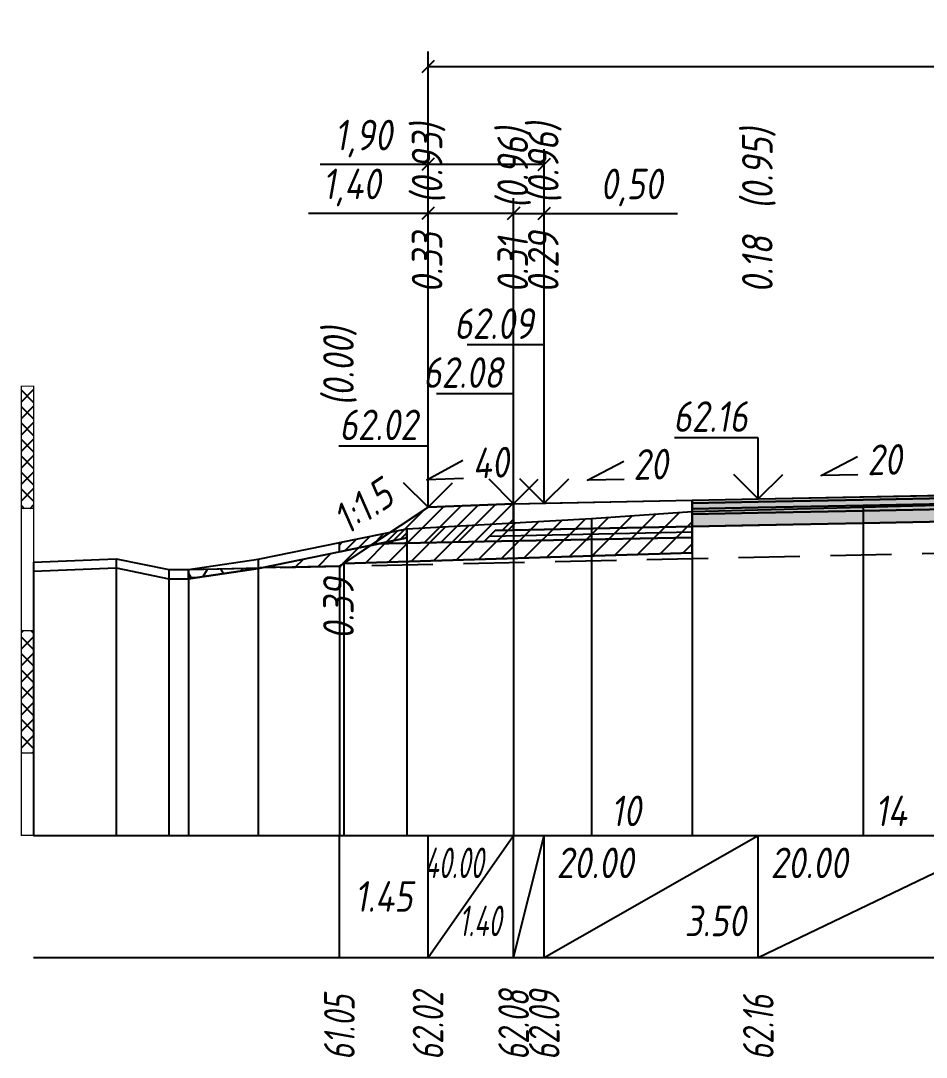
# Model space of a CAD drawing. Extents: x -717 to 1451, y -133302 to 233.
# Drawn here: x 78.9 to 153, y -48484.2 to -48399.4 of the extents above; entities that cross this region are included whole.
import ezdxf
from ezdxf.enums import TextEntityAlignment as Align

# ---------------------------------------------------------------- set-up
doc = ezdxf.new("R2010")
doc.units = 0
doc.linetypes.add('штриховая', pattern=[0.75, 0.5, -0.25])
for name, color, linetype in [('Интерполированный поперечник', 2, 'Continuous'), ('Код_514', 1, 'Continuous'), ('Контур_0', 7, 'Continuous'), ('Контур_2521', 7, 'Continuous'), ('Контур_2564', 7, 'Continuous'), ('Контур_2660', 7, 'Continuous'), ('Контур_2665', 7, 'Continuous'), ('Контур_400', 7, 'Continuous'), ('Контур_508', 7, 'Continuous'), ('Контур_512', 7, 'Continuous'), ('Контур_513', 7, 'Continuous'), ('Контур_818', 7, 'Continuous'), ('Красный поперечник', 1, 'Continuous'), ('Линейка абсолютных высот', 7, 'Continuous'), ('Объём_2501', 7, 'Continuous'), ('Объём_2564', 7, 'Continuous'), ('Объём_2650', 7, 'Continuous'), ('Объём_2660', 7, 'Continuous'), ('Объём_2661', 7, 'Continuous'), ('Объём_2665', 7, 'Continuous'), ('Объём_2666', 7, 'Continuous'), ('Объём_2667', 7, 'Continuous'), ('Объём_2668', 7, 'Continuous'), ('Объём_2669', 7, 'Continuous'), ('Объём_2675', 7, 'Continuous'), ('Объём_2753', 7, 'Continuous'), ('Откосы', 7, 'Continuous'), ('Отметки покрытия', 7, 'Continuous'), ('Рабочие отметки', 7, 'Continuous'), ('Рабочие отметки доп.', 7, 'Continuous'), ('Слои выравнивания', 7, 'Continuous'), ('Таблица', 7, 'Continuous'), ('Уклоны проезжей части', 7, 'Continuous'), ('Черный поперечник', 3, 'Continuous')]:
    doc.layers.add(name, color=color, linetype=linetype)
for name, color, linetype, true_color in [('Контур_2540', 2, 'Continuous', 0xffff00), ('Контур_2560', 2, 'Continuous', 0xffff00), ('Контур_2561', 7, 'Continuous', 0xff8040), ('Контур_2562', 3, 'Continuous', 0x00ff00), ('Контур_2563', 7, 'Continuous', 0xff8000), ('Контур_2570', 7, 'Continuous', 0x80ff00), ('Контур_2725', 7, 'Continuous', 0x323232), ('Контур_2736', 4, 'Continuous', 0x00ffff), ('Контур_2737', 4, 'Continuous', 0x00ffff), ('Контур_2738', 4, 'Continuous', 0x00ffff), ('Контур_2739', 4, 'Continuous', 0x00ffff), ('Контур_2741', 4, 'Continuous', 0x00ffff), ('Контур_2742', 4, 'Continuous', 0x00ffff), ('Контур_2743', 4, 'Continuous', 0x00ffff), ('Контур_2744', 7, 'Continuous', 0xa4ffff), ('Контур_2745', 7, 'Continuous', 0xa4ffff), ('Контур_2747', 4, 'Continuous', 0x00ffff), ('Контур_2748', 4, 'Continuous', 0x00ffff), ('Контур_2749', 4, 'Continuous', 0x00ffff), ('Контур_2750', 4, 'Continuous', 0x00ffff), ('Контур_2751', 4, 'Continuous', 0x00ffff), ('Контур_2752', 4, 'Continuous', 0x00ffff), ('Контур_2760', 7, 'Continuous', 0x323232), ('Контур_2761', 7, 'Continuous', 0x323232), ('Контур_2762', 7, 'Continuous', 0x323232), ('Контур_2763', 7, 'Continuous', 0x323232), ('Контур_402', 7, 'Continuous', 0xff6464), ('Контур_703', 4, 'Continuous', 0x00ffff), ('Контур_705', 4, 'Continuous', 0x00ffff), ('Контур_707', 4, 'Continuous', 0x00ffff), ('Контур_720', 131, 'Continuous', 0xaaffff), ('Объём_2500', 7, 'Continuous', 0xc0c0c0), ('Объём_2520', 7, 'Continuous', 0x80ffff), ('Объём_2540', 2, 'Continuous', 0xffff00), ('Объём_2560', 2, 'Continuous', 0xffff00), ('Объём_2561', 7, 'Continuous', 0xff8040), ('Объём_2562', 3, 'Continuous', 0x00ff00), ('Объём_2563', 7, 'Continuous', 0xff8000), ('Объём_2570', 7, 'Continuous', 0x80ff00), ('Объём_2600', 7, 'Continuous', 0x808000), ('Объём_2746', 2, 'Continuous', 0xffff00)]:
    doc.layers.add(name, color=color, linetype=linetype, true_color=true_color)
doc.styles.get("Standard").update_dxf_attribs({"font": 'txt', "height": 2.5})
doc.styles.add('М', font='romand.shx', dxfattribs={"width": 0.8, "oblique": 10, "height": 2.5})
doc.dimstyles.new('ISO-25', dxfattribs={"dimtxt": 2.5, "dimasz": 2.5, "dimexe": 1.25, "dimexo": 0.625, "dimtad": 1, "dimtxsty": 'Standard', "dimcen": 2.5, "dimadec": 0, "dimazin": 0, "dimtfac": 1, "dimtmove": 0, "dimatfit": 3, "dimfxl": 1, "dimarcsym": 0})
pattern_1 = [(45.0000013, (0, 0), (-0.67351924, 0.673519211), []), (135.0000003, (0, 0), (-0.673519222, -0.67351923), [])]

# ---------------------------------------------------------------- blocks, each defined once
blk = doc.blocks.new('_Oblique')
at = {"color": 0, "linetype": 'ByBlock', "lineweight": -2}
blk.add_line((-0.5, -0.5), (0.5, 0.5), dxfattribs=at)
blk = doc.blocks.new('*D1147')
at = {"color": 0, "lineweight": -2, "transparency": 16777216}
for p, q in [((112.247, -48438.599), (112.247, -48413.879)), ((119.247, -48438.319), (119.247, -48413.879)), ((112.247, -48415.129), (102.469, -48415.129)), ((119.247, -48415.129), (112.247, -48415.129))]:
    blk.add_line(p, q, dxfattribs=at)
at = {"layer": 'Defpoints', "color": 0, "transparency": 16777216}
for p in [(119.247, -48415.129), (119.247, -48438.944), (112.247, -48439.224)]:
    blk.add_point(p, dxfattribs=at)
at = {"color": 0, "lineweight": -2, "transparency": 16777216, "rotation": 180}
blk.add_blockref('_Oblique', (112.247, -48415.129), dxfattribs=at)
at = {"color": 0, "lineweight": -2, "transparency": 16777216}
blk.add_blockref('_Oblique', (119.247, -48415.129), dxfattribs=at)
at = {"color": 0, "transparency": 16777216, "insert": (106.01, -48413.016), "char_height": 2.5, "width": 8.75, "attachment_point": 5, "style": 'М'}
blk.add_mtext('1,40', dxfattribs=at)
blk = doc.blocks.new('*D1149')
at = {"color": 0, "lineweight": -2, "transparency": 16777216}
for p, q in [((119.247, -48438.319), (119.247, -48413.879)), ((121.747, -48438.269), (121.747, -48413.879)), ((119.247, -48415.129), (121.747, -48415.129)), ((121.747, -48415.129), (132.642, -48415.129))]:
    blk.add_line(p, q, dxfattribs=at)
at = {"layer": 'Defpoints', "color": 0, "transparency": 16777216}
for p in [(121.747, -48415.129), (119.247, -48438.944), (121.747, -48438.894)]:
    blk.add_point(p, dxfattribs=at)
at = {"color": 0, "lineweight": -2, "transparency": 16777216, "rotation": 180}
blk.add_blockref('_Oblique', (119.247, -48415.129), dxfattribs=at)
at = {"color": 0, "lineweight": -2, "transparency": 16777216}
blk.add_blockref('_Oblique', (121.747, -48415.129), dxfattribs=at)
at = {"color": 0, "transparency": 16777216, "insert": (128.881, -48413.016), "char_height": 2.5, "width": 9.16667, "attachment_point": 5, "style": 'М'}
blk.add_mtext('0,50', dxfattribs=at)
blk = doc.blocks.new('*D1152')
at = {"color": 0, "lineweight": -2, "transparency": 16777216}
for p, q in [((112.247, -48438.599), (112.247, -48409.879)), ((121.747, -48438.269), (121.747, -48409.879)), ((112.247, -48411.129), (103.424, -48411.129)), ((121.747, -48411.129), (112.247, -48411.129))]:
    blk.add_line(p, q, dxfattribs=at)
at = {"layer": 'Defpoints', "color": 0, "transparency": 16777216}
for p in [(121.747, -48411.129), (121.747, -48438.894), (112.247, -48439.224)]:
    blk.add_point(p, dxfattribs=at)
at = {"color": 0, "lineweight": -2, "transparency": 16777216, "rotation": 180}
blk.add_blockref('_Oblique', (112.247, -48411.129), dxfattribs=at)
at = {"color": 0, "lineweight": -2, "transparency": 16777216}
blk.add_blockref('_Oblique', (121.747, -48411.129), dxfattribs=at)
at = {"color": 0, "transparency": 16777216, "insert": (106.964, -48409.016), "char_height": 2.5, "width": 8.75, "attachment_point": 5, "style": 'М'}
blk.add_mtext('1,90', dxfattribs=at)
blk = doc.blocks.new('*D1153')
at = {"color": 0, "lineweight": -2, "transparency": 16777216}
for p, q in [((112.247, -48438.599), (112.247, -48401.879)), ((207.747, -48438.599), (207.747, -48401.879)), ((112.247, -48403.129), (207.747, -48403.129))]:
    blk.add_line(p, q, dxfattribs=at)
at = {"layer": 'Defpoints', "color": 0, "transparency": 16777216}
for p in [(207.747, -48403.129), (112.247, -48439.224), (207.747, -48439.224)]:
    blk.add_point(p, dxfattribs=at)
at = {"color": 0, "lineweight": -2, "transparency": 16777216, "rotation": 180}
blk.add_blockref('_Oblique', (112.247, -48403.129), dxfattribs=at)
at = {"color": 0, "lineweight": -2, "transparency": 16777216}
blk.add_blockref('_Oblique', (207.747, -48403.129), dxfattribs=at)
at = {"color": 0, "transparency": 16777216, "insert": (159.997, -48401.016), "char_height": 2.5, "width": 10.41667, "attachment_point": 5, "style": 'М'}
blk.add_mtext('19,10', dxfattribs=at)

msp = doc.modelspace()

# ---------------------------------------------------------------- hatches: boundary and pattern name
at = {"layer": 'Линейка абсолютных высот'}
h = msp.add_hatch(dxfattribs=at)
h.set_pattern_fill('ANSI37', scale=0.3, style=0)
h.set_pattern_definition(pattern_1)
h.paths.add_polyline_path([(80, -48439.263), (80, -48429.263), (79, -48429.263), (79, -48439.263)])
h = msp.add_hatch(dxfattribs=at)
h.set_pattern_fill('ANSI37', scale=0.3, style=0)
h.set_pattern_definition(pattern_1)
h.paths.add_polyline_path([(80, -48459.263), (80, -48449.263), (79, -48449.263), (79, -48459.263)])
at = {"layer": 'Объём_2563'}
h = msp.add_hatch(dxfattribs=at)
h.set_pattern_fill('ANSI31', color=256, scale=0.3)
h.paths.add_polyline_path([(112.247, -48439.162), (119.247, -48438.882), (119.247, -48441.032), (117.747, -48441.062), (116.829, -48441.98), (107.747, -48442.162)])
at = {"layer": 'Объём_2570'}
h = msp.add_hatch(dxfattribs=at)
h.set_pattern_fill('ANSI31', color=256, scale=0.2)
h.paths.add_polyline_path([(110.507, -48441.681), (105, -48442.811), (105, -48442.061), (110.507, -48440.931)])
at = {"layer": 'Объём_2600'}
h = msp.add_hatch(dxfattribs=at)
h.set_pattern_fill('ANSI31', color=6, scale=0.4)
h.paths.add_polyline_path([(125.608, -48440.084), (133.851, -48439.51), (133.851, -48442.901), (105.356, -48443.756), (105, -48443.993), (98.552, -48444.134), (110.507, -48441.681), (110.507, -48440.931)])
h = msp.add_hatch(dxfattribs=at)
h.set_pattern_fill('HONEY', color=5, scale=0.3)
h.paths.add_polyline_path([(98.371, -48444.171), (92.653, -48445.013), (92.653, -48444.263), (98.552, -48444.134)])
at = {"layer": 'Слои выравнивания'}
for color, points in [(2, [(133.851, -48438.59), (139.247, -48438.482), (147.824, -48438.31), (155.939, -48438.148), (159.997, -48438.067), (159.997, -48438.317), (155.939, -48438.398), (147.824, -48438.56), (139.247, -48438.732), (133.851, -48438.84)]), (3, [(133.851, -48438.84), (139.247, -48438.732), (147.824, -48438.56), (155.939, -48438.398), (159.997, -48438.317), (159.997, -48438.767), (155.939, -48438.848), (147.824, -48439.01), (139.247, -48439.182), (133.851, -48439.29)]), (4, [(133.851, -48439.29), (139.247, -48439.182), (147.824, -48439.01), (155.939, -48438.848), (159.997, -48438.767), (159.997, -48439.217), (155.939, -48439.298), (147.824, -48439.46), (139.247, -48439.632), (133.851, -48439.74)]), (5, [(133.851, -48439.74), (139.247, -48439.632), (147.824, -48439.46), (155.939, -48439.298), (159.997, -48439.217), (159.997, -48440.217), (155.939, -48440.298), (147.824, -48440.46), (139.247, -48440.632), (133.851, -48440.74)])]:
    msp.add_hatch(color=color, dxfattribs=at).paths.add_polyline_path(points)

# ---------------------------------------------------------------- linework, layer by layer
at = {"layer": 'Интерполированный поперечник', "linetype": 'штриховая', "ltscale": 10, "flags": 128}
msp.add_lwpolyline([(92.653, -48444.263), (208.944, -48441.72)], dxfattribs=at)
at = {"layer": 'Код_514'}
for p, q in [((105, -48476), (105, -48466)), ((112.247, -48476), (112.247, -48466)), ((112.247, -48476), (119.247, -48466)), ((119.247, -48476), (119.247, -48466)), ((119.247, -48476), (121.747, -48466)), ((121.747, -48476), (121.747, -48466)), ((121.747, -48476), (139.247, -48466)), ((139.247, -48476), (139.247, -48466)), ((139.247, -48476), (159.997, -48466))]:
    msp.add_line(p, q, dxfattribs=at)
at = {"layer": 'Контур_0', "flags": 128}
for points in [[(121.747, -48440.982), (119.247, -48441.032), (119.247, -48438.882), (133.851, -48438.59), (133.851, -48440.74), (121.747, -48440.982), (121.747, -48440.982)], [(112.247, -48439.162), (105, -48443.993), (105, -48443.993), (105, -48443.993), (105, -48443.993), (105, -48443.993), (105, -48443.993), (105, -48443.993), (105, -48443.993), (105, -48443.993), (105, -48443.993), (105, -48443.993), (105, -48443.993), (105, -48443.993), (105, -48443.993), (105, -48443.993)], [(112.247, -48439.162), (105, -48443.993), (105, -48443.993), (105, -48443.993), (105, -48443.993), (105, -48443.993), (105, -48443.993), (105, -48443.993), (105, -48443.993), (105, -48443.993), (105, -48443.993), (105, -48443.993), (105, -48443.993), (105, -48443.993), (105, -48443.993), (105, -48443.993), (105, -48443.993), (105, -48443.993), (105, -48443.993), (105, -48443.993), (105, -48443.993), (105, -48443.993), (105, -48443.993), (105, -48443.993), (105, -48443.993), (105, -48443.993), (105, -48443.993), (105, -48443.993), (105, -48443.993), (105, -48443.993)], [(107.747, -48442.162), (116.829, -48441.98), (117.747, -48441.062), (119.247, -48441.032)], [(117.747, -48441.062), (133.851, -48440.74), (133.851, -48441.64), (116.829, -48441.98), (117.747, -48441.062), (117.747, -48441.062)]]:
    msp.add_lwpolyline(points, dxfattribs=at)
at = {"layer": 'Контур_2521', "color": 250, "flags": 128}
msp.add_lwpolyline([(117.288, -48441.521), (133.851, -48441.19)], dxfattribs=at)
at = {"layer": 'Контур_2540', "flags": 128}
msp.add_lwpolyline([(116.829, -48441.98), (133.851, -48441.64), (133.851, -48442.901), (105.356, -48443.756), (107.747, -48442.162), (116.829, -48441.98), (116.829, -48441.98)], dxfattribs=at)
at = {"layer": 'Контур_2560', "flags": 128}
msp.add_lwpolyline([(112.247, -48439.162), (112.247, -48439.162), (112.247, -48439.162), (119.247, -48438.882)], dxfattribs=at)
at = {"layer": 'Контур_2561', "flags": 128}
msp.add_lwpolyline([(119.247, -48438.882), (119.247, -48438.882), (112.247, -48439.162), (112.247, -48439.162), (119.247, -48438.882)], dxfattribs=at)
at = {"layer": 'Контур_2562', "flags": 128}
msp.add_lwpolyline([(112.247, -48439.162), (112.247, -48439.162), (112.247, -48439.162), (112.247, -48439.162), (112.247, -48439.162)], dxfattribs=at)
at = {"layer": 'Контур_2563', "flags": 128}
msp.add_lwpolyline([(112.247, -48439.162), (119.247, -48438.882), (119.247, -48441.032), (117.747, -48441.062), (116.829, -48441.98), (107.747, -48442.162), (112.247, -48439.162), (112.247, -48439.162)], dxfattribs=at)
at = {"layer": 'Контур_2564', "flags": 128}
msp.add_lwpolyline([(112.247, -48439.162), (119.247, -48438.882)], dxfattribs=at)
at = {"layer": 'Контур_2570', "flags": 128}
msp.add_lwpolyline([(80, -48444.407), (86.739, -48444.129), (91.067, -48445.015), (92.653, -48445.013), (92.653, -48445.013), (98.371, -48444.171), (110.507, -48441.681), (110.507, -48440.931), (125.608, -48440.084), (133.851, -48439.51), (147.824, -48439.173), (155.939, -48438.953), (159.997, -48438.993), (164.032, -48439.033), (179.291, -48439.218), (187.068, -48439.614), (201.839, -48440.714), (201.839, -48441.464), (206.171, -48442.095), (208.944, -48442.47), (208.944, -48442.47), (217.012, -48442.093), (251.57, -48440.005), (252.985, -48439.992)], dxfattribs=at)
at = {"layer": 'Контур_2660', "flags": 128}
msp.add_lwpolyline([(105.356, -48443.756), (133.851, -48442.901)], dxfattribs=at)
at = {"layer": 'Контур_2665', "flags": 128}
msp.add_lwpolyline([(112.247, -48439.162), (112.247, -48439.162)], dxfattribs=at)
at = {"layer": 'Контур_2725', "flags": 128}
msp.add_lwpolyline([(133.851, -48440.74), (139.247, -48440.632), (147.824, -48440.46), (155.939, -48440.298), (159.997, -48440.217), (164.032, -48440.297), (179.291, -48440.603)], dxfattribs=at)
at = {"layer": 'Контур_2736', "flags": 128}
msp.add_lwpolyline([(112.247, -48439.162), (105, -48443.993)], dxfattribs=at)
at = {"layer": 'Контур_2737', "flags": 128}
msp.add_lwpolyline([(105, -48443.993), (105, -48443.993)], dxfattribs=at)
at = {"layer": 'Контур_2738', "flags": 128}
msp.add_lwpolyline([(105, -48443.993), (105, -48443.993)], dxfattribs=at)
at = {"layer": 'Контур_2739', "flags": 128}
msp.add_lwpolyline([(105, -48443.993), (105, -48443.993)], dxfattribs=at)
at = {"layer": 'Контур_2741', "flags": 128}
msp.add_lwpolyline([(105, -48443.993), (105, -48443.993)], dxfattribs=at)
at = {"layer": 'Контур_2742', "flags": 128}
msp.add_lwpolyline([(105, -48443.993), (105, -48443.993)], dxfattribs=at)
at = {"layer": 'Контур_2743', "flags": 128}
msp.add_lwpolyline([(105, -48443.993), (105, -48443.993)], dxfattribs=at)
at = {"layer": 'Контур_2744', "flags": 128}
msp.add_lwpolyline([(105, -48443.993), (105, -48443.993)], dxfattribs=at)
msp.add_lwpolyline([(105, -48443.993), (105, -48443.993)], dxfattribs=at)
msp.add_lwpolyline([(105, -48443.993), (105, -48443.993)], dxfattribs=at)
msp.add_lwpolyline([(105, -48443.993), (105, -48443.993)], dxfattribs=at)
msp.add_lwpolyline([(105, -48443.993), (105, -48443.993)], dxfattribs=at)
msp.add_lwpolyline([(105, -48443.993), (105, -48443.993)], dxfattribs=at)
at = {"layer": 'Контур_2745', "flags": 128}
msp.add_lwpolyline([(105, -48443.993), (105, -48443.993)], dxfattribs=at)
msp.add_lwpolyline([(105, -48443.993), (105, -48443.993)], dxfattribs=at)
msp.add_lwpolyline([(105, -48443.993), (105, -48443.993)], dxfattribs=at)
msp.add_lwpolyline([(105, -48443.993), (105, -48443.993)], dxfattribs=at)
msp.add_lwpolyline([(105, -48443.993), (105, -48443.993)], dxfattribs=at)
msp.add_lwpolyline([(105, -48443.993), (105, -48443.993)], dxfattribs=at)
at = {"layer": 'Контур_2747', "flags": 128}
msp.add_lwpolyline([(105, -48443.993), (105, -48443.993)], dxfattribs=at)
at = {"layer": 'Контур_2748', "flags": 128}
msp.add_lwpolyline([(105, -48443.993), (105, -48443.993)], dxfattribs=at)
at = {"layer": 'Контур_2749', "flags": 128}
msp.add_lwpolyline([(105, -48443.993), (105, -48443.993)], dxfattribs=at)
at = {"layer": 'Контур_2750', "flags": 128}
msp.add_lwpolyline([(105, -48443.993), (105, -48443.993)], dxfattribs=at)
at = {"layer": 'Контур_2751', "flags": 128}
msp.add_lwpolyline([(105, -48443.993), (105, -48443.993)], dxfattribs=at)
at = {"layer": 'Контур_2752', "flags": 128}
msp.add_lwpolyline([(105, -48443.993), (105, -48443.993)], dxfattribs=at)
at = {"layer": 'Контур_2760', "flags": 128}
msp.add_lwpolyline([(133.851, -48438.59), (139.247, -48438.482), (147.824, -48438.31), (155.939, -48438.148), (159.997, -48438.067), (164.032, -48438.147), (179.291, -48438.453)], dxfattribs=at)
at = {"layer": 'Контур_2761', "flags": 128}
msp.add_lwpolyline([(133.851, -48438.84), (139.247, -48438.732), (147.824, -48438.56), (155.939, -48438.398), (159.997, -48438.317), (164.032, -48438.397), (179.291, -48438.703)], dxfattribs=at)
at = {"layer": 'Контур_2762', "flags": 128}
msp.add_lwpolyline([(133.851, -48439.29), (139.247, -48439.182), (147.824, -48439.01), (155.939, -48438.848), (159.997, -48438.767), (164.032, -48438.847), (179.291, -48439.153)], dxfattribs=at)
at = {"layer": 'Контур_2763', "flags": 128}
msp.add_lwpolyline([(133.851, -48439.74), (139.247, -48439.632), (147.824, -48439.46), (155.939, -48439.298), (159.997, -48439.217), (164.032, -48439.297), (179.291, -48439.603)], dxfattribs=at)
at = {"layer": 'Контур_400', "flags": 128}
msp.add_lwpolyline([(119.247, -48438.882), (121.747, -48438.832), (121.747, -48438.832), (121.747, -48438.832), (121.747, -48438.832), (121.747, -48438.832), (121.747, -48438.832), (139.247, -48438.482), (159.997, -48438.067)], dxfattribs=at)
at = {"layer": 'Контур_402', "flags": 128}
msp.add_lwpolyline([(105.356, -48443.756), (133.851, -48442.901), (133.851, -48440.74), (159.997, -48440.217), (179.291, -48440.603), (179.291, -48442.696), (214.639, -48443.756)], dxfattribs=at)
at = {"layer": 'Контур_508', "flags": 128}
msp.add_lwpolyline([(105, -48443.993), (105.356, -48443.756), (133.851, -48442.901), (133.851, -48440.74), (159.997, -48440.217), (179.291, -48440.603), (179.291, -48442.696), (214.639, -48443.756), (218.005, -48446), (220.005, -48446), (227.985, -48440.68)], dxfattribs=at)
at = {"layer": 'Контур_512', "flags": 128}
msp.add_lwpolyline([(105, -48443.993), (105.356, -48443.756), (133.851, -48442.901)], dxfattribs=at)
at = {"layer": 'Контур_513', "flags": 128}
msp.add_lwpolyline([(105, -48443.993), (105.356, -48443.756), (133.851, -48442.901), (133.851, -48440.74), (159.997, -48440.217), (179.291, -48440.603), (179.291, -48442.696), (214.639, -48443.756), (218.005, -48446), (220.005, -48446), (227.985, -48440.68)], dxfattribs=at)
at = {"layer": 'Контур_703', "flags": 128}
for points in [[(112.247, -48439.162), (105, -48443.993)], [(105, -48443.993), (105, -48443.993)]]:
    msp.add_lwpolyline(points, dxfattribs=at)
at = {"layer": 'Контур_705', "flags": 128}
msp.add_lwpolyline([(105, -48443.993), (105, -48443.993)], dxfattribs=at)
at = {"layer": 'Контур_707', "flags": 128}
msp.add_lwpolyline([(105, -48443.993), (105, -48443.993)], dxfattribs=at)
at = {"layer": 'Контур_720', "flags": 128}
msp.add_lwpolyline([(105, -48443.993), (105, -48443.993)], dxfattribs=at)
at = {"layer": 'Контур_818', "flags": 128}
msp.add_lwpolyline([(105, -48442.811), (110.507, -48441.681), (110.507, -48440.931), (125.608, -48440.084), (133.851, -48439.51), (147.824, -48439.173), (155.939, -48438.953), (159.997, -48438.993), (164.032, -48439.033), (179.291, -48439.218), (187.068, -48439.614), (201.839, -48440.714), (201.839, -48441.464), (206.171, -48442.095), (208.944, -48442.47), (208.944, -48442.47), (217.012, -48442.093), (227.985, -48441.43)], dxfattribs=at)
at = {"layer": 'Красный поперечник'}
for p, q in [((139.247, -48438.482), (159.997, -48438.067)), ((112.247, -48439.162), (119.247, -48438.882)), ((119.247, -48438.882), (121.747, -48438.832)), ((121.747, -48438.832), (139.247, -48438.482)), ((105, -48443.993), (112.247, -48439.162)), ((133.851, -48442.901), (133.851, -48466)), ((105, -48443.993), (105, -48466)), ((105.356, -48443.756), (105.356, -48466))]:
    msp.add_line(p, q, dxfattribs=at)
at = {"layer": 'Линейка абсолютных высот', "color": 7, "const_width": 0.1, "flags": 128}
for points in [[(80, -48439.263), (80, -48429.263), (79, -48429.263), (79, -48439.263), (80, -48439.263)], [(80, -48449.263), (80, -48439.263), (79, -48439.263), (79, -48449.263), (80, -48449.263)], [(80, -48459.263), (80, -48449.263), (79, -48449.263), (79, -48459.263), (80, -48459.263)], [(80, -48466), (80, -48459.263), (79, -48459.263), (79, -48466), (80, -48466)]]:
    msp.add_lwpolyline(points, dxfattribs=at)
at = {"layer": 'Объём_2500', "flags": 128}
msp.add_lwpolyline([(121.747, -48440.982), (119.247, -48441.032), (119.247, -48438.882), (133.851, -48438.59), (133.851, -48440.74), (121.747, -48440.982), (121.747, -48440.982)], dxfattribs=at)
at = {"layer": 'Объём_2501', "flags": 128}
msp.add_lwpolyline([(119.247, -48438.882), (121.747, -48438.832), (121.747, -48438.832), (121.747, -48438.832), (121.747, -48438.832), (121.747, -48438.832), (121.747, -48438.832), (139.247, -48438.482), (159.997, -48438.067)], dxfattribs=at)
at = {"layer": 'Объём_2520', "color": 250, "flags": 128}
msp.add_lwpolyline([(117.747, -48441.062), (133.851, -48440.74), (133.851, -48441.64), (116.829, -48441.98), (117.747, -48441.062), (117.747, -48441.062)], dxfattribs=at)
at = {"layer": 'Объём_2540', "flags": 128}
msp.add_lwpolyline([(116.829, -48441.98), (133.851, -48441.64), (133.851, -48442.901), (105.356, -48443.756), (107.747, -48442.162), (116.829, -48441.98), (116.829, -48441.98)], dxfattribs=at)
at = {"layer": 'Объём_2560', "flags": 128}
msp.add_lwpolyline([(112.247, -48439.162), (112.247, -48439.162), (112.247, -48439.162), (119.247, -48438.882)], dxfattribs=at)
at = {"layer": 'Объём_2561', "flags": 128}
msp.add_lwpolyline([(119.247, -48438.882), (119.247, -48438.882), (112.247, -48439.162), (112.247, -48439.162), (119.247, -48438.882)], dxfattribs=at)
at = {"layer": 'Объём_2562', "flags": 128}
msp.add_lwpolyline([(112.247, -48439.162), (112.247, -48439.162), (112.247, -48439.162), (112.247, -48439.162), (112.247, -48439.162)], dxfattribs=at)
at = {"layer": 'Объём_2563', "color": 250, "flags": 128}
msp.add_lwpolyline([(112.247, -48439.162), (119.247, -48438.882), (119.247, -48441.032), (117.747, -48441.062), (116.829, -48441.98), (107.747, -48442.162), (112.247, -48439.162), (112.247, -48439.162)], dxfattribs=at)
at = {"layer": 'Объём_2564', "flags": 128}
msp.add_lwpolyline([(112.247, -48439.162), (119.247, -48438.882)], dxfattribs=at)
at = {"layer": 'Объём_2570', "flags": 128}
msp.add_lwpolyline([(110.507, -48441.681), (105, -48442.811), (105, -48442.061), (110.507, -48440.931), (110.507, -48441.681), (110.507, -48441.681)], dxfattribs=at)
at = {"layer": 'Объём_2600', "color": 5, "flags": 128}
msp.add_lwpolyline([(98.371, -48444.171), (92.653, -48445.013), (92.653, -48444.263), (98.552, -48444.134), (98.371, -48444.171), (98.371, -48444.171)], dxfattribs=at)
at = {"layer": 'Объём_2650', "color": 6, "flags": 128}
msp.add_lwpolyline([(125.608, -48440.084), (133.851, -48439.51), (133.851, -48442.901), (105.356, -48443.756), (105, -48443.993), (98.552, -48444.134), (110.507, -48441.681), (110.507, -48440.931), (125.608, -48440.084), (125.608, -48440.084)], dxfattribs=at)
at = {"layer": 'Объём_2660', "flags": 128}
msp.add_lwpolyline([(105.356, -48443.756), (133.851, -48442.901)], dxfattribs=at)
at = {"layer": 'Объём_2661', "flags": 128}
msp.add_lwpolyline([(112.247, -48439.162), (105, -48443.993)], dxfattribs=at)
at = {"layer": 'Объём_2665', "flags": 128}
msp.add_lwpolyline([(112.247, -48439.162), (112.247, -48439.162)], dxfattribs=at)
at = {"layer": 'Объём_2666', "flags": 128}
msp.add_lwpolyline([(112.247, -48439.162), (105, -48443.993)], dxfattribs=at)
at = {"layer": 'Объём_2667', "flags": 128}
msp.add_lwpolyline([(105, -48443.993), (105, -48443.993)], dxfattribs=at)
msp.add_lwpolyline([(105, -48443.993), (105, -48443.993)], dxfattribs=at)
at = {"layer": 'Объём_2668', "flags": 128}
msp.add_lwpolyline([(105, -48443.993), (105, -48443.993)], dxfattribs=at)
msp.add_lwpolyline([(105, -48443.993), (105, -48443.993)], dxfattribs=at)
at = {"layer": 'Объём_2669', "flags": 128}
msp.add_lwpolyline([(105, -48443.993), (105, -48443.993)], dxfattribs=at)
msp.add_lwpolyline([(105, -48443.993), (105, -48443.993)], dxfattribs=at)
at = {"layer": 'Объём_2675', "flags": 128}
msp.add_lwpolyline([(105, -48443.993), (105, -48443.993)], dxfattribs=at)
msp.add_lwpolyline([(105, -48443.993), (105, -48443.993)], dxfattribs=at)
msp.add_lwpolyline([(105, -48443.993), (105, -48443.993)], dxfattribs=at)
msp.add_lwpolyline([(105, -48443.993), (105, -48443.993)], dxfattribs=at)
msp.add_lwpolyline([(105, -48443.993), (105, -48443.993)], dxfattribs=at)
msp.add_lwpolyline([(105, -48443.993), (105, -48443.993)], dxfattribs=at)
msp.add_lwpolyline([(105, -48443.993), (105, -48443.993)], dxfattribs=at)
msp.add_lwpolyline([(105, -48443.993), (105, -48443.993)], dxfattribs=at)
msp.add_lwpolyline([(105, -48443.993), (105, -48443.993)], dxfattribs=at)
msp.add_lwpolyline([(105, -48443.993), (105, -48443.993)], dxfattribs=at)
msp.add_lwpolyline([(105, -48443.993), (105, -48443.993)], dxfattribs=at)
msp.add_lwpolyline([(105, -48443.993), (105, -48443.993)], dxfattribs=at)
at = {"layer": 'Объём_2746', "flags": 128}
msp.add_lwpolyline([(110.507, -48441.681), (110.507, -48440.931), (125.608, -48440.084), (133.851, -48439.51), (133.851, -48442.901), (105.356, -48443.756), (107.562, -48442.285), (110.507, -48441.681), (110.507, -48441.681)], dxfattribs=at)
at = {"layer": 'Объём_2753', "flags": 128}
msp.add_lwpolyline([(133.851, -48438.59), (133.851, -48438.59)], dxfattribs=at)
at = {"layer": 'Откосы', "color": 1, "flags": 128}
for points in [[(115.142, -48436.805), (112.144, -48436.925), (115.082, -48435.306)], [(128.271, -48436.89), (125.272, -48436.95), (128.241, -48435.39)], [(147.396, -48436.507), (144.397, -48436.567), (147.366, -48435.008)]]:
    msp.add_lwpolyline(points, dxfattribs=at)
at = {"layer": 'Отметки покрытия', "color": 1}
for p, q in [((121.747, -48425.882), (115.447, -48425.882)), ((121.747, -48438.832), (121.747, -48425.882)), ((119.247, -48429.882), (112.947, -48429.882)), ((119.247, -48438.882), (119.247, -48429.882)), ((139.247, -48433.482), (132.397, -48433.482)), ((139.247, -48438.482), (139.247, -48433.482)), ((112.247, -48434.162), (104.947, -48434.162)), ((112.247, -48439.162), (112.247, -48434.162)), ((139.247, -48438.482), (137.247, -48436.482)), ((139.247, -48438.482), (141.247, -48436.482)), ((112.247, -48439.162), (110.247, -48437.162)), ((112.247, -48439.162), (114.247, -48437.162)), ((119.247, -48438.882), (117.247, -48436.882)), ((119.247, -48438.882), (121.247, -48436.882)), ((121.747, -48438.832), (119.747, -48436.832)), ((121.747, -48438.832), (123.747, -48436.832))]:
    msp.add_line(p, q, dxfattribs=at)
at = {"layer": 'Слои выравнивания'}
for p, q in [((119.247, -48438.882), (119.247, -48466)), ((133.851, -48438.59), (133.851, -48466))]:
    msp.add_line(p, q, dxfattribs=at)
at = {"layer": 'Слои выравнивания', "color": 2, "flags": 128}
msp.add_lwpolyline([(133.851, -48438.59), (139.247, -48438.482), (147.824, -48438.31), (155.939, -48438.148), (159.997, -48438.067), (159.997, -48438.317), (155.939, -48438.398), (147.824, -48438.56), (139.247, -48438.732), (133.851, -48438.84)], close=True, dxfattribs=at)
at = {"layer": 'Слои выравнивания', "color": 3, "flags": 128}
msp.add_lwpolyline([(133.851, -48438.84), (139.247, -48438.732), (147.824, -48438.56), (155.939, -48438.398), (159.997, -48438.317), (159.997, -48438.767), (155.939, -48438.848), (147.824, -48439.01), (139.247, -48439.182), (133.851, -48439.29)], close=True, dxfattribs=at)
at = {"layer": 'Слои выравнивания', "color": 4, "flags": 128}
msp.add_lwpolyline([(133.851, -48439.29), (139.247, -48439.182), (147.824, -48439.01), (155.939, -48438.848), (159.997, -48438.767), (159.997, -48439.217), (155.939, -48439.298), (147.824, -48439.46), (139.247, -48439.632), (133.851, -48439.74)], close=True, dxfattribs=at)
at = {"layer": 'Слои выравнивания', "color": 5, "flags": 128}
msp.add_lwpolyline([(133.851, -48439.74), (139.247, -48439.632), (147.824, -48439.46), (155.939, -48439.298), (159.997, -48439.217), (159.997, -48440.217), (155.939, -48440.298), (147.824, -48440.46), (139.247, -48440.632), (133.851, -48440.74)], close=True, dxfattribs=at)
at = {"layer": 'Таблица'}
for p, q in [((80, -48466), (252.985, -48466)), ((80, -48476), (252.985, -48476))]:
    msp.add_line(p, q, dxfattribs=at)
at = {"layer": 'Черный поперечник', "color": 7}
for p, q in [((133.851, -48439.51), (133.851, -48466)), ((147.824, -48439.173), (147.824, -48466)), ((125.608, -48440.084), (125.608, -48466)), ((110.507, -48440.931), (110.507, -48466)), ((80, -48443.657), (80, -48466)), ((86.739, -48443.379), (86.739, -48466)), ((98.371, -48443.421), (98.371, -48466)), ((91.067, -48444.265), (91.067, -48466)), ((92.653, -48444.263), (92.653, -48466))]:
    msp.add_line(p, q, dxfattribs=at)
at = {"layer": 'Черный поперечник', "flags": 128}
msp.add_lwpolyline([(80, -48443.657), (86.739, -48443.379), (91.067, -48444.265), (92.653, -48444.263), (98.371, -48443.421), (110.507, -48440.931), (125.608, -48440.084), (133.851, -48439.51), (147.824, -48439.173), (155.939, -48438.953), (159.997, -48438.993), (164.032, -48439.033), (179.291, -48439.218), (187.068, -48439.614), (201.839, -48440.714), (206.171, -48441.345), (208.944, -48441.72), (217.012, -48441.343), (251.57, -48439.255), (252.985, -48439.242)], dxfattribs=at)

# ---------------------------------------------------------------- texts
at = {"layer": 'Код_514', "style": 'М', "oblique": 10}
for s, width, p in [('40.00', 0.6, (111.934, -48467)), ('20.00', 0.8, (122.747, -48467)), ('20.00', 0.8, (140.247, -48467))]:
    msp.add_text(s, height=2.5, dxfattribs=dict(at, width=width)).set_placement(p, align=Align.TOP_LEFT)
at = {"layer": 'Код_514', "style": 'М', "oblique": 10, "width": 0.8}
msp.add_text('1.45', height=2.5, dxfattribs=at).set_placement((108.624, -48471), align=Align.MIDDLE_CENTER)
at = {"layer": 'Код_514', "style": 'М', "oblique": 10}
for s, width, p in [('1.40', 0.6, (118.247, -48475)), ('3.50', 0.8, (138.247, -48475))]:
    msp.add_text(s, height=2.5, dxfattribs=dict(at, width=width)).set_placement(p, align=Align.BOTTOM_RIGHT)
at = {"layer": 'Код_514', "style": 'М', "oblique": 10, "width": 0.7}
for s, p in [('61.05', (105, -48484.382)), ('62.02', (112.247, -48484.382)), ('62.08', (119.247, -48484.382)), ('62.09', (121.747, -48484.382)), ('62.16', (139.247, -48484.382))]:
    msp.add_text(s, height=2.5, rotation=90, dxfattribs=at).set_placement(p, align=Align.MIDDLE_LEFT)
at = {"layer": 'Отметки покрытия', "color": 1, "style": 'М', "oblique": 10, "width": 0.8}
for s, p in [('62.09', (120.888, -48426.15)), ('62.08', (118.388, -48430.15)), ('62.16', (138.388, -48433.75)), ('62.02', (111.388, -48434.43))]:
    msp.add_text(s, height=2.5, dxfattribs=at).set_placement(p, align=Align.BOTTOM_RIGHT)
at = {"layer": 'Рабочие отметки', "color": 1, "style": 'М', "oblique": 10, "width": 0.8}
for s, p in [('0.33', (112.169, -48421.632)), ('0.31', (119.169, -48421.632)), ('0.29', (121.669, -48421.632)), ('0.18', (139.169, -48421.632))]:
    msp.add_text(s, height=2.5, rotation=90, dxfattribs=at).set_placement(p, align=Align.MIDDLE_LEFT)
msp.add_text('0.39', height=2.5, rotation=90, dxfattribs=at).set_placement((104.922, -48444.924), align=Align.MIDDLE_RIGHT)
at = {"layer": 'Рабочие отметки доп.', "color": 1, "style": 'М', "oblique": 10, "width": 0.8}
for s, p in [('(0.93)', (112.169, -48414.332)), ('(0.96)', (121.669, -48414.332)), ('(0.96)', (119.169, -48414.732)), ('(0.95)', (139.169, -48414.782)), ('(0.00)', (104.922, -48430.872))]:
    msp.add_text(s, height=2.5, rotation=90, dxfattribs=at).set_placement(p, align=Align.MIDDLE_LEFT)
at = {"layer": 'Слои выравнивания', "style": 'М', "oblique": 10, "width": 0.8}
for s, p in [('10', (128.426, -48466)), ('14', (150.092, -48466))]:
    msp.add_text(s, height=2.5, dxfattribs=at).set_placement(p, align=Align.BOTTOM_CENTER)
at = {"layer": 'Уклоны проезжей части', "color": 1, "style": 'М', "oblique": 10, "width": 0.8}
for s, rotation, p in [('40', 2.29061, (117.446, -48437.521)), ('20', 1.14576, (130.477, -48437.657)), ('20', 1.14576, (149.602, -48437.274)), ('1:1.5', 33.69007, (108.069, -48440.745))]:
    msp.add_text(s, height=2.5, rotation=rotation, dxfattribs=at).set_placement(p, align=Align.BOTTOM_CENTER)

# ---------------------------------------------------------------- dimensions: what is measured, and where the dimension line sits
at = {"color": 5}
dim = msp.add_linear_dim(base=(207.747, -48403.129), p1=(112.247, -48439.224), p2=(207.747, -48439.224), angle=180, dimstyle='ISO-25', override={"dimasz": 1, "dimlfac": 0.2, "dimzin": 0, "dimtxsty": 'М', "dimblk1": 'Oblique', "dimblk2": 'Oblique', "dimsah": 1}, dxfattribs=at)
dim.commit()
dim.dimension.update_dxf_attribs({"geometry": '*D1153', "text_midpoint": (159.997, -48401.016)})
for base, p1, p2, picture, middle in [((121.747, -48411.129), (112.247, -48439.224), (121.747, -48438.894), '*D1152', (106.964, -48411.129)), ((119.247, -48415.129), (112.247, -48439.224), (119.247, -48438.944), '*D1147', (106.01, -48415.129)), ((121.747, -48415.129), (119.247, -48438.944), (121.747, -48438.894), '*D1149', (128.881, -48415.129))]:
    dim = msp.add_linear_dim(base=base, p1=p1, p2=p2, angle=180, dimstyle='ISO-25', override={"dimasz": 1, "dimlfac": 0.2, "dimzin": 0, "dimtxsty": 'М', "dimblk1": 'Oblique', "dimblk2": 'Oblique', "dimsah": 1}, dxfattribs=at)
    dim.commit()
    dim.dimension.update_dxf_attribs({"geometry": picture, "text_midpoint": middle, "dimtype": 160})

doc.saveas('drawing.dxf')
